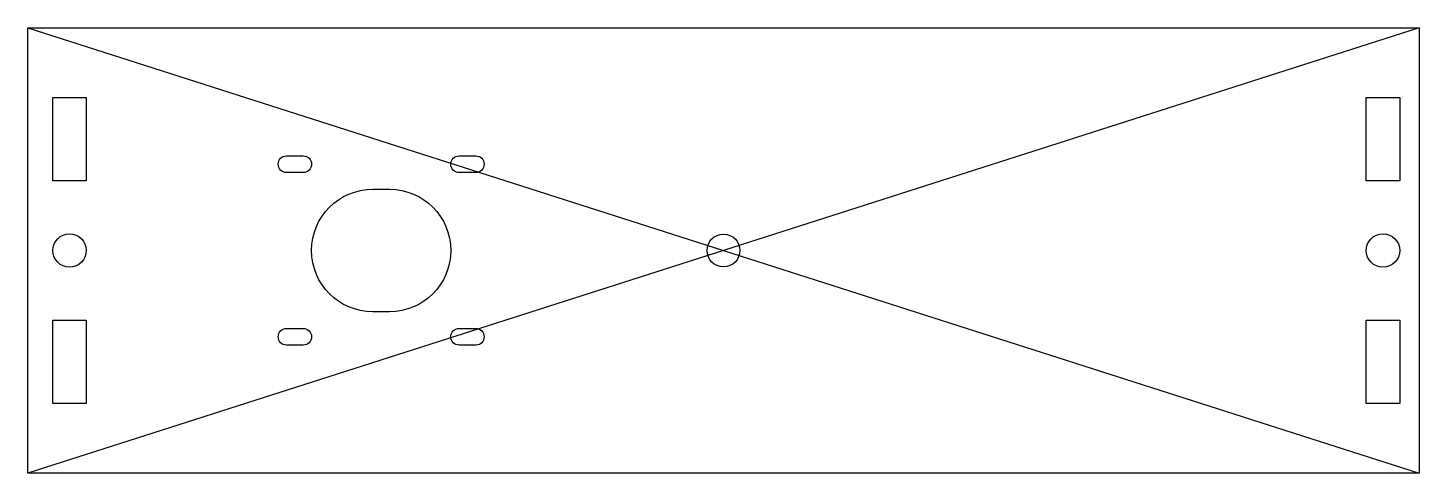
# Model space of a CAD drawing. Header units: millimetres. Extents: x -125 to 125, y -40 to 40.
import ezdxf

# ---------------------------------------------------------------- set-up
doc = ezdxf.new("R2010")
doc.units = ezdxf.units.MM
doc.layers.get('0').update_dxf_attribs({"linetype": 'CONTINUOUS'})

msp = doc.modelspace()

# ---------------------------------------------------------------- linework, layer by layer
for p, q in [((-125, 40), (125, 40)), ((-125, -40), (-125, 40)), ((-125, 40), (125, -40)), ((125, 40), (-125, -40)), ((125, 40), (125, -40)), ((125, -40), (-125, -40))]:
    msp.add_line(p, q)
for points in [[(-120.5, 12.5), (-120.5, 27.5), (-114.5, 27.5), (-114.5, 12.5)], [(115.5, 27.5), (121.5, 27.5), (121.5, 12.5), (115.5, 12.5)], [(-114.5, -27.5), (-120.5, -27.5), (-120.5, -12.5), (-114.5, -12.5)], [(121.5, -12.5), (121.5, -27.5), (115.5, -27.5), (115.5, -12.5)]]:
    msp.add_lwpolyline(points, close=True)
for points in [[(-75.51, 14), (-78.51, 14, -1), (-78.51, 17), (-75.51, 17, -1)], [(-75.51, 14), (-78.51, 14, -1), (-78.51, 17), (-75.51, 17, -1)], [(-44.51, 14), (-47.51, 14, -1), (-47.51, 17), (-44.51, 17, -1)], [(-44.51, 14), (-47.51, 14, -1), (-47.51, 17), (-44.51, 17, -1)], [(-63.01, -11, -1), (-63.01, 11), (-60.01, 11, -1), (-60.01, -11)], [(-63.01, -11, -1), (-63.01, 11), (-60.01, 11, -1), (-60.01, -11)], [(-78.51, -17, -1), (-78.51, -14), (-75.51, -14, -1), (-75.51, -17)], [(-75.51, -17), (-78.51, -17, -1), (-78.51, -14), (-75.51, -14, -1)], [(-47.51, -14), (-44.51, -14, -1), (-44.51, -17), (-47.51, -17, -1)], [(-44.51, -17), (-47.51, -17, -1), (-47.51, -14), (-44.51, -14, -1)]]:
    msp.add_lwpolyline(points, format="xyb", close=True)
for centre, radius in [((-117.5, 0), 3), ((0, 0), 2.95), ((0, 0), 2.95), ((118.5, 0), 3)]:
    msp.add_circle(centre, radius)

doc.saveas('drawing.dxf')
